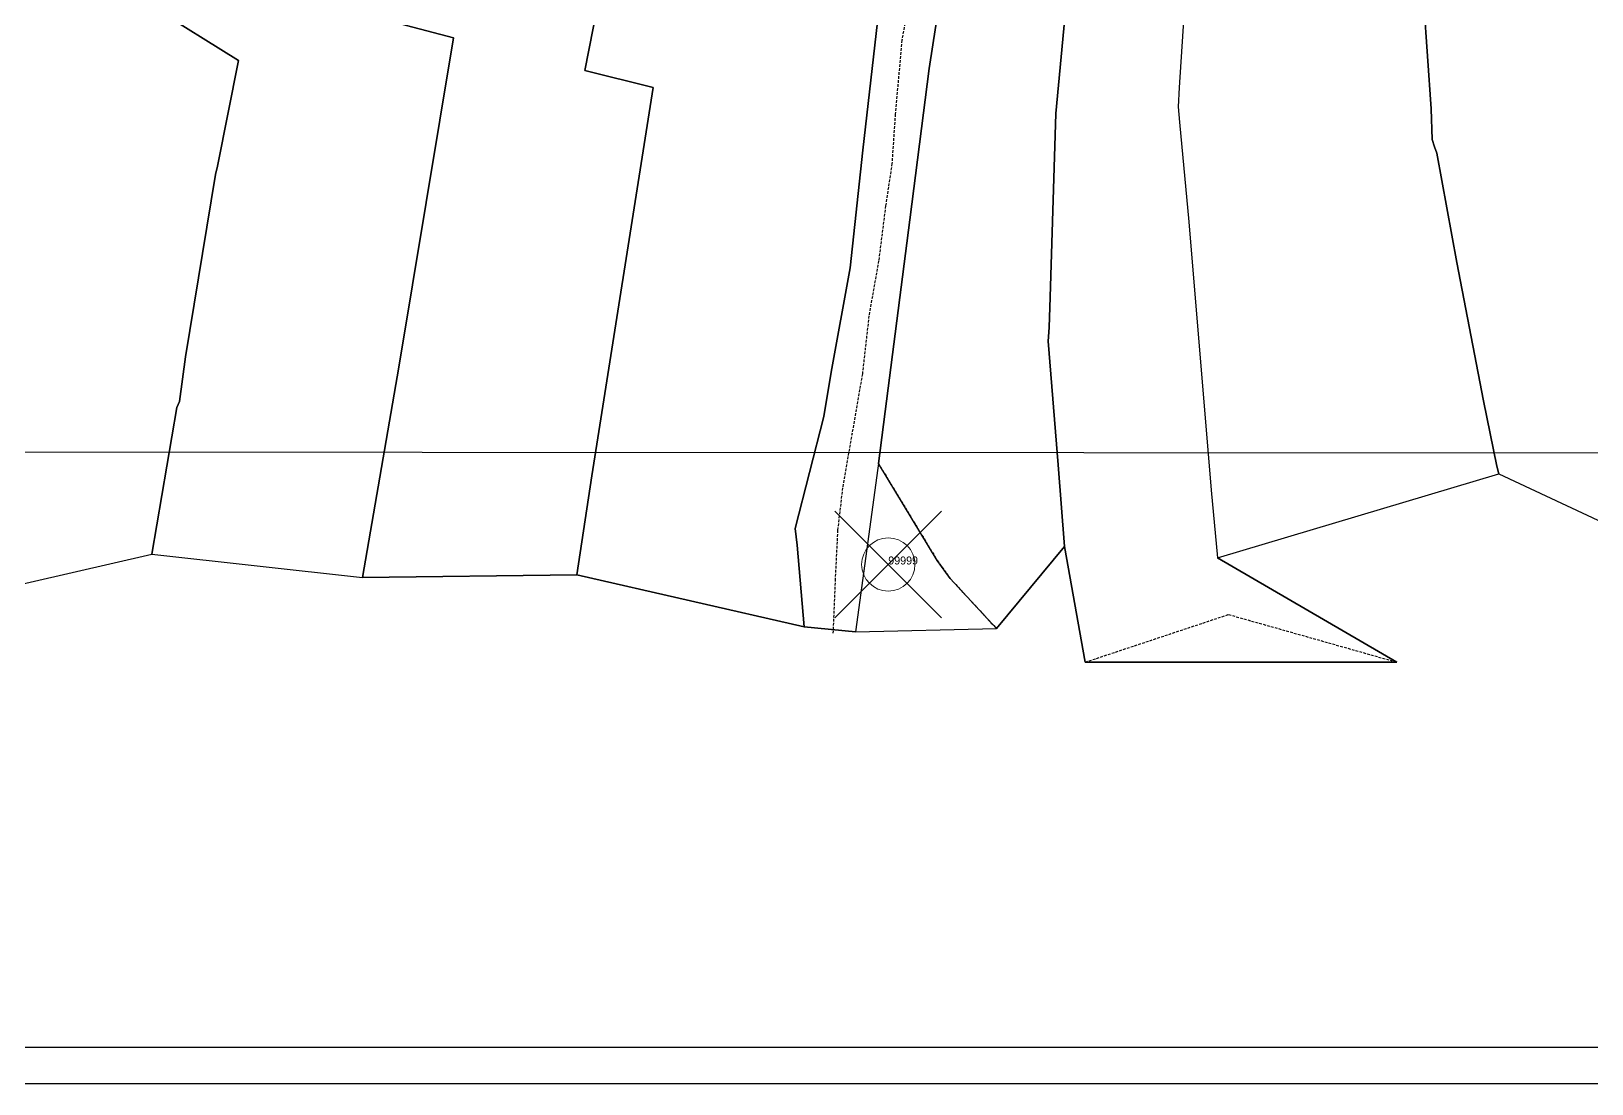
# Model space of a CAD drawing. Header units: millimetres. Extents: x -7 to 1322, y -2814 to 707.
# Drawn here: x 231.1 to 523.6, y -6.8 to 190.6 of the extents above; entities that cross this region are included whole.
import ezdxf

# ---------------------------------------------------------------- set-up
doc = ezdxf.new("R2010")
doc.units = ezdxf.units.MM
doc.header["$PDMODE"] = 35
doc.header["$PDSIZE"] = 10
doc.linetypes.add('ACAD_ISO02W100', pattern=[15, 12, -3])
doc.linetypes.add('DASHED', pattern=[0.75, 0.5, -0.25])
for name, color, linetype in [('Image', 7, 'Continuous'), ('Legend', 250, 'Continuous'), ('Line_Marking_Adusting_Sheet', 1, 'Continuous'), ('Line_Road', 250, 'ACAD_ISO02W100')]:
    doc.layers.add(name, color=color, linetype=linetype)
for name, color, linetype, lineweight in [('Line_Vahivat', 250, 'ACAD_ISO02W100', 25), ('Poly_Off', 250, 'Continuous', 30), ('Poly_Survey_Bndry', 250, 'Continuous', 30), ('Text_Survey_No', 250, 'Continuous', 0)]:
    doc.layers.add(name, color=color, linetype=linetype, lineweight=lineweight)
doc.styles.get("Standard").update_dxf_attribs({"font": 'Sakal Marathi_N_Ship.TTF'})
picture_1 = doc.add_image_def('image1.jpg', size_in_pixel=(14518, 11021))

msp = doc.modelspace()

# ---------------------------------------------------------------- linework, layer by layer
at = {"layer": 'Legend'}
msp.add_lwpolyline([(-6.79, 706.62), (1064.98, 706.62), (1064.98, -6.79), (-6.79, -6.79)], close=True, dxfattribs=at)
at = {"layer": 'Legend', "lineweight": 30}
msp.add_lwpolyline([(943.82, 0), (0, 0), (0, 699.83), (943.82, 699.83), (1058.2, 699.83), (1058.2, 656.47), (1058.2, 621.15), (1058.2, 603.69), (1058.2, 596.29), (1058.2, 584.18), (1058.2, 137.28), (1058.2, 76.32), (1058.2, 35.37), (1058.2, 0)], close=True, dxfattribs=at)
at = {"layer": 'Line_Marking_Adusting_Sheet'}
msp.add_lwpolyline([(800.55, 111.35), (56.21, 111.68)], dxfattribs=at)
at = {"layer": 'Line_Road', "linetype": 'DASHED'}
msp.add_lwpolyline([(395.13, 193.51), (394.28, 188.86), (393.05, 174.99), (392.43, 165.74), (391.24, 157.81), (389.93, 147.5), (388.11, 137.19), (386.89, 126.31), (383.17, 104.95), (382.25, 97.04), (381.79, 87.86), (381.37, 77.72)], dxfattribs=at)
at = {"layer": 'Line_Vahivat', "linetype": 'DASHED'}
msp.add_lwpolyline([(428.67, 72.27), (455.53, 81.2), (486.22, 72.51)], dxfattribs=at)
at = {"layer": 'Poly_Off'}
for points in [[(453.46, 91.82), (506.21, 107.58)], [(506.21, 107.58), (569.64, 77.89)], [(412.02, 78.56), (424.78, 93.93)], [(424.78, 93.93), (428.67, 72.27), (487.08, 72.27), (453.46, 91.82)], [(178.12, 75.16), (253.7, 92.5)], [(253.7, 92.5), (293.18, 88.15)], [(293.18, 88.15), (333.35, 88.64)], [(333.35, 88.64), (376, 78.9)], [(376, 78.9), (385.61, 77.97)], [(385.61, 77.97), (412.02, 78.56)]]:
    msp.add_lwpolyline(points, dxfattribs=at)
at = {"layer": 'Poly_Survey_Bndry'}
for points in [[(178.12, 75.16), (253.7, 92.5), (258.35, 119.99), (258.88, 121.16), (260.01, 129.49), (265.65, 163.72), (266.01, 165.28), (269.94, 185.08), (253.9, 195.08), (257, 204.12), (255.56, 204.83), (237.38, 215.02), (235.98, 215.48), (235.64, 225.44), (239.63, 239.89), (246.23, 262.97), (259.94, 316.56), (266.31, 342.45), (238.97, 349.55), (217.4, 355.14)], [(422.85, 340.49), (419.03, 311.76), (416.17, 289.84), (410.77, 257.02), (399.44, 183.59), (395.78, 155.17), (391.15, 119.24), (389.9, 109.53)], [(443.68, 336.43), (443.74, 334.85), (443.06, 332.33), (442.12, 325.69), (425.64, 201.78), (423.17, 175.14), (422.07, 140.71), (421.89, 135), (421.73, 132.46), (423.6, 109.23), (424.78, 93.93)], [(363.96, 332.32), (345.19, 235.61), (334.87, 183.19), (347.66, 179.99), (336.15, 107.17), (333.35, 88.64)], [(463.26, 332), (458.27, 302.03), (455.57, 285.85), (454.92, 284.74), (450.85, 238.49), (448.48, 213.66), (446.29, 179.99), (446.06, 176.41), (446.36, 173.51), (448.08, 154.82), (452.3, 104.49), (453.46, 91.82)], [(408.99, 321.03), (396.38, 241.49), (391.04, 204.39), (390.25, 196.75), (386.98, 168.27), (384.62, 146.17), (381.01, 126.63), (379.67, 118.34), (374.27, 97.32), (374.68, 94.22), (376, 78.9)], [(410.77, 257.02), (399.44, 183.59), (395.78, 155.17), (391.15, 119.24), (389.9, 109.53), (389.79, 108.66), (385.61, 77.97), (376, 78.9), (374.68, 94.22), (374.27, 97.32), (379.67, 118.34), (381.01, 126.63), (384.62, 146.17), (386.98, 168.27), (390.25, 196.75)], [(237.38, 215.02), (255.56, 204.83), (257, 204.12), (253.9, 195.08), (269.94, 185.08), (266.01, 165.28), (265.65, 163.72), (260.01, 129.49), (258.88, 121.16), (258.35, 119.99), (253.7, 92.5)], [(448.48, 213.66), (446.29, 179.99), (446.06, 176.41), (446.36, 173.51), (448.08, 154.82), (452.3, 104.49), (453.46, 91.82), (487.08, 72.27), (428.67, 72.27), (424.78, 93.93), (423.6, 109.23), (421.73, 132.46), (421.89, 135), (422.07, 140.71), (423.17, 175.14), (425.64, 201.78)], [(448.48, 213.66), (446.29, 179.99), (446.06, 176.41), (446.36, 173.51), (448.08, 154.82), (452.3, 104.49), (453.46, 91.82), (506.21, 107.58), (505.83, 108.99), (503.33, 121.28), (498.31, 147.21), (494.6, 167.67), (494.13, 168.9), (493.71, 170.27), (493.5, 175.99), (492.16, 195.76)], [(253.9, 195.08), (269.94, 185.08), (266.01, 165.28), (265.65, 163.72), (260.01, 129.49), (258.88, 121.16), (258.35, 119.99), (253.7, 92.5), (293.18, 88.15), (300.02, 127.56), (310.25, 189.3), (282.38, 196.7)], [(282.38, 196.7), (310.25, 189.3), (300.02, 127.56), (293.18, 88.15)], [(492.16, 195.76), (493.5, 175.99), (493.71, 170.27), (494.13, 168.9), (494.6, 167.67), (498.31, 147.21), (503.33, 121.28), (505.83, 108.99), (506.21, 107.58)], [(492.16, 195.76), (493.5, 175.99), (493.71, 170.27), (494.13, 168.9), (494.6, 167.67), (498.31, 147.21), (503.33, 121.28), (505.83, 108.99), (506.21, 107.58), (569.64, 77.89)], [(389.9, 109.53), (389.79, 108.66), (385.61, 77.97)]]:
    msp.add_lwpolyline(points, dxfattribs=at)
for points in [[(333.35, 88.64), (293.18, 88.15), (300.02, 127.56), (310.25, 189.3), (282.38, 196.7), (290.79, 226.36), (297.73, 251.2), (308.33, 289.46), (317.5, 321.97), (323, 342.56), (363.96, 332.32), (345.19, 235.61), (334.87, 183.19), (347.66, 179.99), (336.15, 107.17)], [(441.87, 336.86), (443.68, 336.43), (443.74, 334.85), (443.06, 332.33), (442.12, 325.69), (425.64, 201.78), (423.17, 175.14), (422.07, 140.71), (421.89, 135), (421.73, 132.46), (423.6, 109.23), (424.78, 93.93), (412.02, 78.56), (403.36, 87.92), (400.92, 91.34), (389.9, 109.53), (391.15, 119.24), (395.78, 155.17), (399.44, 183.59), (410.77, 257.02), (416.17, 289.84), (419.03, 311.76), (422.85, 340.49)], [(376, 78.9), (333.35, 88.64), (336.15, 107.17), (347.66, 179.99), (334.87, 183.19), (345.19, 235.61), (363.96, 332.32), (403.58, 322.37), (408.99, 321.03), (396.38, 241.49), (391.04, 204.39), (390.25, 196.75), (386.98, 168.27), (384.62, 146.17), (381.01, 126.63), (379.67, 118.34), (374.27, 97.32), (374.68, 94.22)], [(389.9, 109.53), (389.79, 108.66), (385.61, 77.97), (412.02, 78.56), (403.36, 87.92), (400.92, 91.34)]]:
    msp.add_lwpolyline(points, close=True, dxfattribs=at)
at = {"layer": 'Poly_Survey_Bndry', "linetype": 'DASHED'}
msp.add_lwpolyline([(389.9, 109.53), (400.92, 91.34), (403.36, 87.92), (412.02, 78.56)], dxfattribs=at)
at = {"layer": 'Text_Survey_No'}
msp.add_point((391.74, 90.58), dxfattribs=at)

# ---------------------------------------------------------------- texts
at = {"layer": 'Text_Survey_No', "linetype": 'DASHED'}
msp.add_text('99999', height=1.5, dxfattribs=at).set_placement((391.74, 90.58))

# ---------------------------------------------------------------- pictures from other files: only their frames are drawn
at = {"layer": 'Image'}
image = msp.add_image(picture_1, insert=(0, 0), size_in_units=(921.89, 699.83), dxfattribs=at)
image.dxf.flags = 7

doc.saveas('drawing.dxf')
